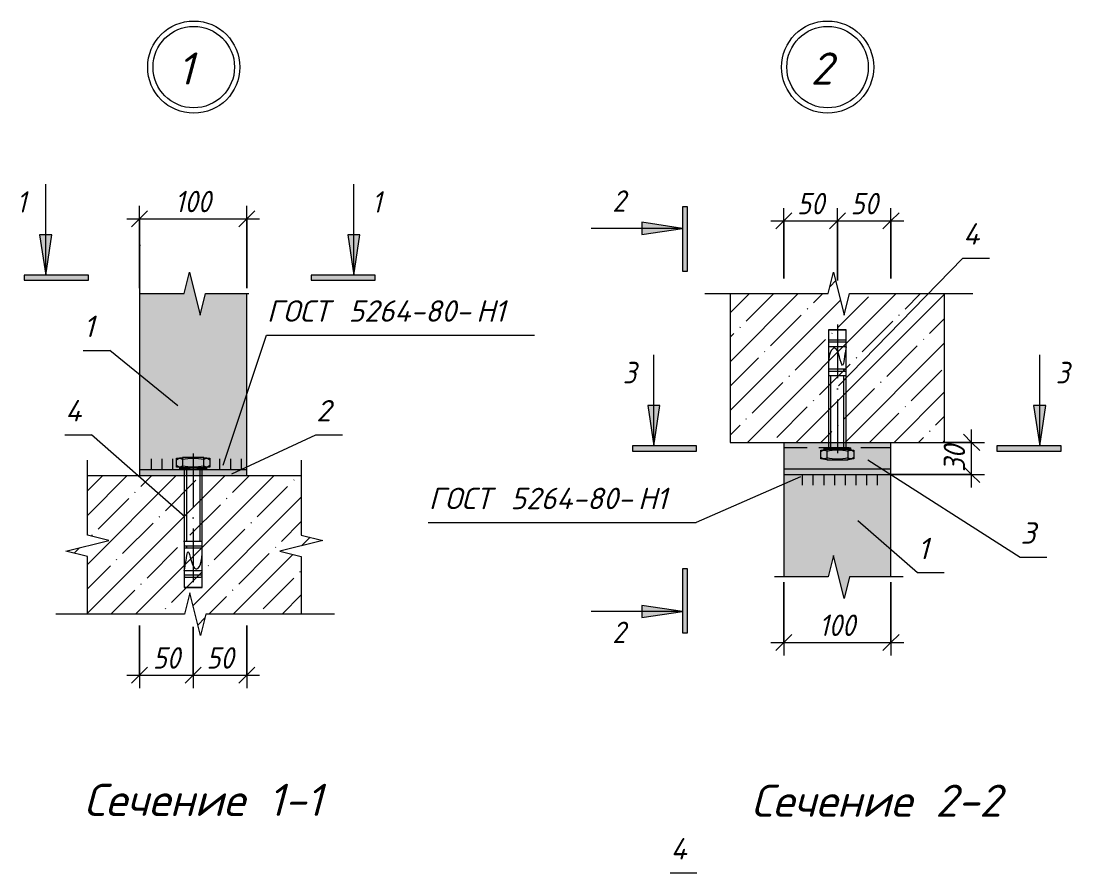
# Model space of a CAD drawing. Header units: millimetres. Extents: x 1214 to 43479, y -809 to 8550.
# Drawn here: x 35373 to 36353, y 2434 to 3228 of the extents above; entities that cross this region are included whole.
import ezdxf

# ---------------------------------------------------------------- set-up
doc = ezdxf.new("R2010")
doc.units = ezdxf.units.MM
for name, pattern in [('200_ШТРИХ_ш1п0_6_', [16, 10, -6]), ('50_200_ШТРИХ_1Т_ш5_п1_п1_', [70, 50, -10, 0, -10]), ('IMPORT-Невидимая', [39.122222, 28.222222, -10.9])]:
    doc.linetypes.add(name, pattern=pattern)
for name, color, linetype, lineweight in [('A-ANNO-DIMS', 7, 'Continuous', 9), ('A-ANNO-DIMS-10', 7, 'Continuous', 9), ('A-ANNO-NOTE', 7, 'Continuous', 9), ('A-DETL', 7, 'Continuous', 9), ('A-DETL-1', 7, '200_ШТРИХ_ш1п0_6_', 5), ('A-DETL-2', 7, 'Continuous', 5), ('A-DETL-3', 7, 'Continuous', 20), ('A-DETL-4', 7, 'IMPORT-Невидимая', 5), ('A-DETL-5', 7, '50_200_ШТРИХ_1Т_ш5_п1_п1_', 5), ('A-DETL-GENF', 7, 'Continuous', 9), ('A-DETL-GENF-2', 7, 'Continuous', 5), ('G-ANNO-TEXT', 7, 'Continuous', 9)]:
    doc.layers.add(name, color=color, linetype=linetype, lineweight=lineweight)
doc.layers.add('A-DETL-GENF-1', color=7, linetype='Continuous', lineweight=9, true_color=0xffffff)
doc.styles.add('ISOCPEUR_B_I', font='', dxfattribs={"height": 30})
doc.styles.add('ISOCPEUR_I_2', font='isocpeui.ttf', dxfattribs={"width": 0.9, "height": 20})
doc.styles.add('ISOCPEUR_I_6', font='isocpeui.ttf', dxfattribs={"height": 20})
doc.styles.get('ISOCPEUR_B_I').set_extended_font_data('ISOCPEUR', italic=True, bold=True)
doc.dimstyles.new('ISO-2_0_0_9К_СРЕДНИЙ_1', dxfattribs={"dimscale": 304.8, "dimtxt": 19.919624, "dimasz": 0.049213, "dimexe": 0.03937, "dimexo": 0, "dimgap": 0, "dimtad": 1, "dimdec": 0, "dimzin": 0, "dimdsep": 46, "dimtxsty": 'ISOCPEUR_I_2', "dimblk1": 'OBLIQUE', "dimblk2": 'OBLIQUE', "dimsah": 1, "dimcen": 0.09, "dimdle": 0.03937, "dimazin": 0, "dimtfac": 1, "dimtdec": 4, "dimtix": 1, "dimtmove": 0, "dimatfit": 3, "dimfxl": 1, "dimtvp": 1, "dimtolj": 1, "dimtzin": 0, "dimarcsym": 2})
pattern_1 = [(45, (34264.58, 0), (-22.80985, 22.80985), []), (45, (34287.39, 0), (-22.80985, 22.80985), [40.322, -8.064, 0.671, -7.394])]

# ---------------------------------------------------------------- blocks, each defined once
blk = doc.blocks.new('DET_Линия разрыва - Линия разрыва-17294159-АР1_Фахверк_Швеллер 100_Узлы')
at = {"layer": 'A-DETL-GENF-2'}
for p, q in [((-5, 20), (-10, 0)), ((5, -20), (-5, 20)), ((-10, 0), (-50.54, 0)), ((10, 0), (5, -20)), ((50.54, 0), (10, 0))]:
    blk.add_line(p, q, dxfattribs=at)
blk = doc.blocks.new('DET_Линия разрыва - Линия разрыва-17294160-АР1_Фахверк_Швеллер 100_Узлы')
at = {"layer": 'A-DETL-GENF-2'}
for p, q in [((-5, 20), (-10, 0)), ((5, -20), (-5, 20)), ((-10, 0), (-63.74, 0)), ((10, 0), (5, -20)), ((80, 0), (10, 0))]:
    blk.add_line(p, q, dxfattribs=at)
blk = doc.blocks.new('DET_Линия разрыва - Линия разрыва-V40-АР1_Фахверк_Швеллер 100_Узлы')
at = {"layer": 'A-DETL-GENF-2'}
for p, q in [((-5, 20), (-10, 0)), ((5, -20), (-5, 20)), ((-10, 0), (-80, 0)), ((10, 0), (5, -20)), ((63.74, 0), (10, 0))]:
    blk.add_line(p, q, dxfattribs=at)
blk = doc.blocks.new('DET_Линия разрыва - Линия разрыва-17294161-АР1_Фахверк_Швеллер 100_Узлы')
at = {"layer": 'A-DETL-GENF-2'}
for p, q in [((-5, 20), (-10, 0)), ((5, -20), (-5, 20)), ((-10, 0), (-130, 0)), ((10, 0), (5, -20)), ((130, 0), (10, 0))]:
    blk.add_line(p, q, dxfattribs=at)
blk = doc.blocks.new('DET_Линия разрыва - Линия разрыва-17294162-АР1_Фахверк_Швеллер 100_Узлы')
at = {"layer": 'A-DETL-GENF-2'}
for p, q in [((-5, 20), (-10, 0)), ((5, -20), (-5, 20)), ((-10, 0), (-60, 0)), ((10, 0), (5, -20)), ((60, 0), (10, 0))]:
    blk.add_line(p, q, dxfattribs=at)
blk = doc.blocks.new('DET_Линия разрыва - Линия разрыва-17294163-АР1_Фахверк_Швеллер 100_Узлы')
at = {"layer": 'A-DETL-GENF-2'}
for p, q in [((-5, 20), (-10, 0)), ((5, -20), (-5, 20)), ((-10, 0), (-125, 0)), ((10, 0), (5, -20)), ((125, 0), (10, 0))]:
    blk.add_line(p, q, dxfattribs=at)
blk = doc.blocks.new('DIMBLOCK160-АР1_Фахверк_Швеллер 100_Узлы')
at = {"layer": 'A-ANNO-DIMS-10'}
for p, q in [((35483.64, 2664.55), (35483.64, 2606.09)), ((35483.64, 2618.09), (35483.64, 2664.55)), ((35533.64, 2663.16), (35533.64, 2606.09)), ((35533.64, 2618.09), (35533.64, 2663.16)), ((35471.64, 2618.09), (35533.64, 2618.09))]:
    blk.add_line(p, q, dxfattribs=at)
at = {"layer": 'A-ANNO-DIMS-10', "lineweight": 20}
for p, q in [((35483.64, 2618.09), (35476.14, 2610.59)), ((35483.64, 2618.09), (35491.14, 2625.59)), ((35533.64, 2618.09), (35526.14, 2610.59)), ((35533.64, 2618.09), (35541.14, 2625.59))]:
    blk.add_line(p, q, dxfattribs=at)
at = {"layer": 'A-ANNO-DIMS-10', "color": 0, "insert": (35496, 2644.22), "char_height": 20, "width": 30.3391, "attachment_point": 1, "line_spacing_factor": 1.149209, "style": 'ISOCPEUR_I_2'}
blk.add_mtext('50', dxfattribs=at)
blk = doc.blocks.new('_Oblique')
at = {"color": 0, "linetype": 'ByBlock', "lineweight": -2}
blk.add_line((-0.5, -0.5), (0.5, 0.5), dxfattribs=at)
blk = doc.blocks.new('DIMBLOCK161-АР1_Фахверк_Швеллер 100_Узлы')
at = {"layer": 'A-ANNO-DIMS-10'}
for p, q in [((35533.64, 2663.16), (35533.64, 2606.09)), ((35533.64, 2618.09), (35533.64, 2663.16)), ((35583.64, 2664.55), (35583.64, 2606.09)), ((35583.64, 2618.09), (35583.64, 2664.55)), ((35533.64, 2618.09), (35595.64, 2618.09))]:
    blk.add_line(p, q, dxfattribs=at)
at = {"layer": 'A-ANNO-DIMS-10', "lineweight": 20}
for p, q in [((35533.64, 2618.09), (35526.14, 2610.59)), ((35533.64, 2618.09), (35541.14, 2625.59)), ((35583.64, 2618.09), (35576.14, 2610.59)), ((35583.64, 2618.09), (35591.14, 2625.59))]:
    blk.add_line(p, q, dxfattribs=at)
at = {"layer": 'A-ANNO-DIMS-10', "color": 0, "insert": (35546, 2644.22), "char_height": 20, "width": 30.3391, "attachment_point": 1, "line_spacing_factor": 1.149209, "style": 'ISOCPEUR_I_2'}
blk.add_mtext('50', dxfattribs=at)
blk = doc.blocks.new('DIMBLOCK162-АР1_Фахверк_Швеллер 100_Узлы')
at = {"layer": 'A-ANNO-DIMS-10'}
for p, q in [((36084.57, 2705.01), (36084.57, 2636.58)), ((36084.57, 2648.58), (36084.57, 2705.01)), ((36184.57, 2705.01), (36184.57, 2636.58)), ((36184.57, 2648.58), (36184.57, 2705.01)), ((36072.57, 2648.58), (36196.57, 2648.58))]:
    blk.add_line(p, q, dxfattribs=at)
at = {"layer": 'A-ANNO-DIMS-10', "lineweight": 20}
for p, q in [((36084.57, 2648.58), (36077.07, 2641.08)), ((36084.57, 2648.58), (36092.07, 2656.08)), ((36184.57, 2648.58), (36177.07, 2641.08)), ((36184.57, 2648.58), (36192.07, 2656.08))]:
    blk.add_line(p, q, dxfattribs=at)
at = {"layer": 'A-ANNO-DIMS-10', "color": 0, "insert": (36117.53, 2674.71), "char_height": 20, "width": 40.9118, "attachment_point": 1, "line_spacing_factor": 1.149209, "style": 'ISOCPEUR_I_2'}
blk.add_mtext('100', dxfattribs=at)
blk = doc.blocks.new('DIMBLOCK163-АР1_Фахверк_Швеллер 100_Узлы')
at = {"layer": 'A-ANNO-DIMS-10'}
for p, q in [((36259.8, 2793.3), (36259.8, 2847.3)), ((36234.57, 2835.3), (36271.8, 2835.3)), ((36259.8, 2835.3), (36234.57, 2835.3)), ((36184.57, 2805.3), (36271.8, 2805.3)), ((36259.8, 2805.3), (36184.57, 2805.3))]:
    blk.add_line(p, q, dxfattribs=at)
at = {"layer": 'A-ANNO-DIMS-10', "lineweight": 20}
for p, q in [((36259.8, 2835.3), (36252.3, 2842.8)), ((36259.8, 2835.3), (36267.3, 2827.8)), ((36259.8, 2805.3), (36252.3, 2812.8)), ((36259.8, 2805.3), (36267.3, 2797.8))]:
    blk.add_line(p, q, dxfattribs=at)
at = {"layer": 'A-ANNO-DIMS-10', "color": 0, "insert": (36233.67, 2807.65), "char_height": 20, "width": 30.3391, "attachment_point": 1, "rotation": 90, "line_spacing_factor": 1.149209, "style": 'ISOCPEUR_I_2'}
blk.add_mtext('30', dxfattribs=at)
blk = doc.blocks.new('DIMBLOCK177-АР1_Фахверк_Швеллер 100_Узлы')
at = {"layer": 'A-ANNO-DIMS-10'}
for p, q in [((35483.64, 2979.22), (35483.64, 3055.78)), ((35583.64, 2979.22), (35583.64, 3055.78)), ((35471.64, 3043.78), (35595.64, 3043.78)), ((35483.64, 3043.78), (35483.64, 2979.22)), ((35583.64, 3043.78), (35583.64, 2979.22))]:
    blk.add_line(p, q, dxfattribs=at)
at = {"layer": 'A-ANNO-DIMS-10', "lineweight": 20}
for p, q in [((35483.64, 3043.78), (35491.14, 3051.28)), ((35583.64, 3043.78), (35591.14, 3051.28)), ((35483.64, 3043.78), (35476.14, 3036.28)), ((35583.64, 3043.78), (35576.14, 3036.28))]:
    blk.add_line(p, q, dxfattribs=at)
at = {"layer": 'A-ANNO-DIMS-10', "color": 0, "insert": (35516.6, 3069.91), "char_height": 20, "width": 40.9118, "attachment_point": 1, "line_spacing_factor": 1.149209, "style": 'ISOCPEUR_I_2'}
blk.add_mtext('100', dxfattribs=at)
blk = doc.blocks.new('DIMBLOCK178-АР1_Фахверк_Швеллер 100_Узлы')
at = {"layer": 'A-ANNO-DIMS-10'}
for p, q in [((36084.57, 2987.96), (36084.57, 3053.85)), ((36134.57, 2986.3), (36134.57, 3053.85)), ((36072.57, 3041.85), (36134.57, 3041.85)), ((36084.57, 3041.85), (36084.57, 2987.96)), ((36134.57, 3041.85), (36134.57, 2986.3))]:
    blk.add_line(p, q, dxfattribs=at)
at = {"layer": 'A-ANNO-DIMS-10', "lineweight": 20}
for p, q in [((36084.57, 3041.85), (36092.07, 3049.35)), ((36134.57, 3041.85), (36142.07, 3049.35)), ((36084.57, 3041.85), (36077.07, 3034.35)), ((36134.57, 3041.85), (36127.07, 3034.35))]:
    blk.add_line(p, q, dxfattribs=at)
at = {"layer": 'A-ANNO-DIMS-10', "color": 0, "insert": (36096.93, 3067.98), "char_height": 20, "width": 30.3391, "attachment_point": 1, "line_spacing_factor": 1.149209, "style": 'ISOCPEUR_I_2'}
blk.add_mtext('50', dxfattribs=at)
blk = doc.blocks.new('DIMBLOCK179-АР1_Фахверк_Швеллер 100_Узлы')
at = {"layer": 'A-ANNO-DIMS-10'}
for p, q in [((36134.57, 2986.3), (36134.57, 3053.85)), ((36184.57, 2987.96), (36184.57, 3053.85)), ((36134.57, 3041.85), (36196.57, 3041.85)), ((36134.57, 3041.85), (36134.57, 2986.3)), ((36184.57, 3041.85), (36184.57, 2987.96))]:
    blk.add_line(p, q, dxfattribs=at)
at = {"layer": 'A-ANNO-DIMS-10', "lineweight": 20}
for p, q in [((36134.57, 3041.85), (36142.07, 3049.35)), ((36184.57, 3041.85), (36192.07, 3049.35)), ((36134.57, 3041.85), (36127.07, 3034.35)), ((36184.57, 3041.85), (36177.07, 3034.35))]:
    blk.add_line(p, q, dxfattribs=at)
at = {"layer": 'A-ANNO-DIMS-10', "color": 0, "insert": (36146.93, 3067.98), "char_height": 20, "width": 30.3391, "attachment_point": 1, "line_spacing_factor": 1.149209, "style": 'ISOCPEUR_I_2'}
blk.add_mtext('50', dxfattribs=at)
blk = doc.blocks.new('_AT__Текстовая выноска 2_0 - _AT__Текстовая выноска 2_0 без точки-25057225-АР1_Фахверк_Швеллер 100_Узлы')
at = {"layer": 'A-ANNO-NOTE'}
blk.add_line((0, 0), (25, 0), dxfattribs=at)
blk = doc.blocks.new('_AT__Текстовая выноска 2_0 - _AT__Текстовая выноска 2_0 без точки-25057227-АР1_Фахверк_Швеллер 100_Узлы')
at = {"layer": 'A-ANNO-NOTE'}
blk.add_line((0, 0), (2.5, 0), dxfattribs=at)

msp = doc.modelspace()

# ---------------------------------------------------------------- hatches: boundary and pattern name
at = {"layer": 'A-DETL-GENF'}
for points in [[(35994.65005, 2994.97063), (35994.65005, 3054.8474), (35989.96235, 3054.8474), (35989.96235, 2994.97063)], [(35952.24364, 3029.18959), (35989.96235, 3034.8474), (35952.24364, 3040.50521)], [(35396.10583, 2991.11319), (35401.76364, 3028.8319), (35390.44803, 3028.8319)], [(35683.49445, 2991.11319), (35689.15226, 3028.8319), (35677.83665, 3028.8319)], [(35401.76364, 2986.42549), (35435.9826, 2986.42549), (35435.9826, 2991.11319), (35376.10583, 2991.11319), (35376.10583, 2986.42549), (35396.80899, 2986.42549)], [(35660.95847, 2986.42549), (35703.49445, 2986.42549), (35703.49445, 2991.11319), (35643.61769, 2991.11319), (35643.61769, 2986.42549)], [(35963.39071, 2831.89851), (35969.04851, 2869.61722), (35957.7329, 2869.61722), (35962.88118, 2835.29538)], [(36323.25482, 2831.89851), (36328.91263, 2869.61722), (36317.59702, 2869.61722), (36322.74529, 2835.29538)], [(35949.11144, 2827.21081), (36003.26747, 2827.21081), (36003.26747, 2831.89851), (35943.39071, 2831.89851), (35943.39071, 2827.21081)], [(36323.25482, 2827.21081), (36343.25482, 2827.21081), (36343.25482, 2831.89851), (36283.37806, 2831.89851), (36283.37806, 2827.21081), (36317.59702, 2827.21081)], [(35994.65005, 2657.57629), (35994.65005, 2717.45305), (35989.96235, 2717.45305), (35989.96235, 2657.57629)], [(35952.24364, 2671.91848), (35989.96235, 2677.57629), (35952.24364, 2683.23409), (35952.24364, 2677.57629)]]:
    msp.add_hatch(color=256, dxfattribs=at).paths.add_polyline_path(points, flags=0)
at = {"layer": 'A-DETL-GENF-1'}
for points in [[(35483.64249, 2810.02715), (35583.64249, 2810.02715), (35583.64249, 2974.0461), (35545.18739, 2974.0461), (35540.18739, 2954.0461), (35530.18739, 2994.0461), (35525.18739, 2974.0461), (35484.64249, 2974.0461), (35484.64249, 3018.96357), (35483.64249, 3018.96357), (35483.64249, 2954.0461)], [(36184.57277, 2805.29538), (36184.57277, 2835.29538), (36084.57277, 2835.29538), (36084.57277, 2805.29538)], [(35583.64249, 2804.02715), (35583.64249, 2810.02715), (35483.64249, 2810.02715), (35483.64249, 2804.02715)], [(36141.0045, 2689.79467), (36146.0045, 2709.79467), (36184.57277, 2709.79467), (36184.57277, 2805.29538), (36084.57277, 2805.29538), (36084.57277, 2709.79467), (36126.0045, 2709.79467), (36131.0045, 2729.79467), (36136.0045, 2709.79467)]]:
    msp.add_hatch(color=256, dxfattribs=at).paths.add_polyline_path(points, flags=0)
at = {"layer": 'A-DETL-GENF-2'}
h = msp.add_hatch(dxfattribs=at)
h.set_pattern_fill('FP_1', color=256, style=0, pattern_type=2)
h.set_pattern_definition(pattern_1)
h.paths.add_polyline_path([(36146.0045, 2835.29538), (36234.57277, 2835.29538), (36234.57277, 2974.0461), (36146.0045, 2974.0461), (36141.0045, 2954.0461), (36131.0045, 2994.0461), (36126.0045, 2974.0461), (36034.57277, 2974.0461), (36034.57277, 2835.29538), (36131.0045, 2835.29538)], flags=0)
h = msp.add_hatch(dxfattribs=at)
h.set_pattern_fill('FP_1', color=256, style=0, pattern_type=2)
h.set_pattern_definition(pattern_1)
h.paths.add_polyline_path([(35540.5301, 2655.02715), (35545.5301, 2675.02715), (35634.52964, 2675.02715), (35634.52964, 2728.76654), (35614.52964, 2733.76654), (35654.52964, 2743.76654), (35634.52964, 2748.76654), (35634.52964, 2804.02715), (35435.01956, 2804.02715), (35435.01956, 2748.76654), (35455.01956, 2743.76654), (35415.01956, 2733.76654), (35435.01956, 2728.76654), (35435.01956, 2675.02715), (35525.5301, 2675.02715), (35530.5301, 2695.02715), (35535.5301, 2675.02715)], flags=0)

# ---------------------------------------------------------------- linework, layer by layer
at = {"layer": 'A-ANNO-NOTE'}
for p, q in [((36135.4744, 2888.14087), (36251.46352, 3007.17544)), ((35561.63407, 2813.86183), (35601.99906, 2935.25966)), ((35519.4153, 2869.25762), (35455.98295, 2920.93946)), ((35525.93233, 2765.73398), (35438.86744, 2842.22998)), ((35569.86859, 2805.90929), (35648.04565, 2842.22998)), ((36162.99643, 2818.89556), (36304.98133, 2728.19136)), ((36100.19524, 2803.2723), (36002.9866, 2760.42399)), ((36153.49312, 2762.49973), (36209.21926, 2713.74329))]:
    msp.add_line(p, q, dxfattribs=at)
at = {"layer": 'A-DETL'}
for p, q in [((35989.96235, 3054.8474), (35989.96235, 3034.8474)), ((35994.65005, 3054.8474), (35989.96235, 3054.8474)), ((35994.65005, 2994.97063), (35994.65005, 3054.8474)), ((35952.24364, 3040.50521), (35952.24364, 3029.18959)), ((35989.96235, 3034.8474), (35952.24364, 3040.50521)), ((35952.24364, 3029.18959), (35989.96235, 3034.8474)), ((35989.96235, 3034.8474), (35989.96235, 2994.97063)), ((35390.44803, 3028.8319), (35396.10583, 2991.11319)), ((35401.76364, 3028.8319), (35390.44803, 3028.8319)), ((35396.10583, 2991.11319), (35401.76364, 3028.8319)), ((35689.15226, 3028.8319), (35677.83665, 3028.8319)), ((35677.83665, 3028.8319), (35683.49445, 2991.11319)), ((35683.49445, 2991.11319), (35689.15226, 3028.8319)), ((35484.64249, 3018.96357), (35483.64249, 3018.96357)), ((35483.64249, 3018.96357), (35483.64249, 2810.02715)), ((35376.10583, 2991.11319), (35376.10583, 2986.42549)), ((35396.10583, 2991.11319), (35376.10583, 2991.11319)), ((35435.9826, 2991.11319), (35396.10583, 2991.11319)), ((35435.9826, 2986.42549), (35435.9826, 2991.11319)), ((35683.49445, 2991.11319), (35643.61769, 2991.11319)), ((35643.61769, 2991.11319), (35643.61769, 2986.42549)), ((35703.49445, 2991.11319), (35683.49445, 2991.11319)), ((35703.49445, 2986.42549), (35703.49445, 2991.11319)), ((35989.96235, 2994.97063), (35994.65005, 2994.97063)), ((35376.10583, 2986.42549), (35435.9826, 2986.42549)), ((35643.61769, 2986.42549), (35703.49445, 2986.42549)), ((35583.64249, 2810.02715), (35583.64249, 2974.0461)), ((36134.57277, 2940.29538), (36134.57277, 2930.71515)), ((35957.7329, 2869.61722), (35963.39071, 2831.89851)), ((35969.04851, 2869.61722), (35957.7329, 2869.61722)), ((35963.39071, 2831.89851), (35969.04851, 2869.61722)), ((36328.91263, 2869.61722), (36317.59702, 2869.61722)), ((36317.59702, 2869.61722), (36323.25482, 2831.89851)), ((36323.25482, 2831.89851), (36328.91263, 2869.61722)), ((36084.57277, 2835.29538), (36084.57277, 2805.29538)), ((36184.57277, 2805.29538), (36184.57277, 2835.29538)), ((35943.39071, 2831.89851), (35943.39071, 2827.21081)), ((35963.39071, 2831.89851), (35943.39071, 2831.89851)), ((35943.39071, 2827.21081), (36003.26747, 2827.21081)), ((36003.26747, 2831.89851), (35963.39071, 2831.89851)), ((36003.26747, 2827.21081), (36003.26747, 2831.89851)), ((36323.25482, 2831.89851), (36283.37806, 2831.89851)), ((36283.37806, 2831.89851), (36283.37806, 2827.21081)), ((36283.37806, 2827.21081), (36343.25482, 2827.21081)), ((36343.25482, 2831.89851), (36323.25482, 2831.89851)), ((36343.25482, 2827.21081), (36343.25482, 2831.89851)), ((35483.64249, 2810.02715), (35483.64249, 2804.02715)), ((35483.64249, 2810.02715), (35583.64249, 2810.02715)), ((35583.64249, 2804.02715), (35583.64249, 2810.02715)), ((36184.57277, 2810.29538), (36084.57277, 2810.29538)), ((36084.57277, 2805.29538), (36084.57277, 2709.79467)), ((36084.57277, 2805.29538), (36184.57277, 2805.29538)), ((36184.57277, 2709.79467), (36184.57277, 2805.29538)), ((35994.65005, 2717.45305), (35989.96235, 2717.45305)), ((35989.96235, 2717.45305), (35989.96235, 2677.57629)), ((35994.65005, 2657.57629), (35994.65005, 2717.45305)), ((35989.96235, 2677.57629), (35952.24364, 2683.23409)), ((35952.24364, 2683.23409), (35952.24364, 2671.91848)), ((35952.24364, 2671.91848), (35989.96235, 2677.57629)), ((35989.96235, 2677.57629), (35989.96235, 2657.57629)), ((35989.96235, 2657.57629), (35994.65005, 2657.57629))]:
    msp.add_line(p, q, dxfattribs=at)
for centre, radius in [((35534.22107, 3185.25636), 43), ((36125.40623, 3185.25636), 43), ((35534.22107, 3185.25636), 38), ((36125.40623, 3185.25636), 38)]:
    msp.add_circle(centre, radius, dxfattribs=at)
at = {"layer": 'A-DETL-1'}
for p, q in [((35494.64249, 2810.02715), (35494.64249, 2820.02715)), ((35504.64249, 2810.02715), (35504.64249, 2820.02715)), ((35514.64249, 2810.02715), (35514.64249, 2820.02715)), ((35558.64249, 2810.02715), (35558.64249, 2820.02715)), ((35568.64249, 2810.02715), (35568.64249, 2820.02715)), ((35578.64249, 2810.02715), (35578.64249, 2820.02715)), ((35520.9678, 2811.46296), (35546.31717, 2811.46296)), ((36102.123, 2795.29538), (36102.123, 2805.29538)), ((36112.123, 2795.29538), (36112.123, 2805.29538)), ((36122.123, 2795.29538), (36122.123, 2805.29538)), ((36132.123, 2795.29538), (36132.123, 2805.29538)), ((36142.123, 2795.29538), (36142.123, 2805.29538)), ((36152.123, 2795.29538), (36152.123, 2805.29538)), ((36162.123, 2795.29538), (36162.123, 2805.29538)), ((36172.123, 2795.29538), (36172.123, 2805.29538))]:
    msp.add_line(p, q, dxfattribs=at)
at = {"layer": 'A-DETL-2'}
for p, q in [((35396.10583, 2991.11319), (35396.10583, 3076.11319)), ((35683.49445, 2991.11319), (35683.49445, 3076.11319)), ((35989.96235, 3034.8474), (35904.96235, 3034.8474)), ((36126.30667, 2940.29538), (36142.83886, 2940.29538)), ((36142.83886, 2940.29538), (36126.30667, 2940.29538)), ((36126.30667, 2940.29538), (36126.30667, 2830.29538)), ((36142.83886, 2830.29538), (36142.83886, 2940.29538)), ((36142.83886, 2928.64862), (36126.30667, 2928.64862)), ((36142.83886, 2924.51557), (36126.30667, 2924.51557)), ((36141.86694, 2930.71515), (36127.27859, 2930.71515)), ((35963.39071, 2831.89851), (35963.39071, 2916.89851)), ((36323.25482, 2831.89851), (36323.25482, 2916.89851)), ((36142.83886, 2903.55264), (36126.30667, 2903.55264)), ((36140.68361, 2901.48612), (36140.68361, 2903.55264)), ((36140.77234, 2901.48612), (36140.77234, 2903.55264)), ((36142.83886, 2901.48612), (36126.30667, 2901.48612)), ((36142.83886, 2897.35307), (36126.30667, 2897.35307)), ((36128.41511, 2830.29538), (36128.41511, 2897.35307)), ((36140.73042, 2830.29538), (36140.73042, 2897.35307)), ((36119.16484, 2828.09072), (36124.65345, 2828.85957)), ((36119.16484, 2819.89743), (36119.16484, 2828.09072)), ((36121.89808, 2830.29538), (36121.89808, 2828.85957)), ((36121.89808, 2830.29538), (36147.24745, 2830.29538)), ((36121.89808, 2828.85957), (36147.24745, 2828.85957)), ((36124.65345, 2828.85957), (36124.65345, 2819.11111)), ((36124.65345, 2828.85957), (36144.49208, 2828.85957)), ((36140.11635, 2830.29538), (36138.07362, 2830.29538)), ((36144.49208, 2819.11111), (36144.49208, 2828.85957)), ((36144.49208, 2828.85957), (36149.98069, 2828.09072)), ((36147.24745, 2828.85957), (36147.24745, 2830.29538)), ((36149.98069, 2828.09072), (36149.98069, 2819.89743)), ((35518.23456, 2820.4251), (35523.72317, 2821.19396)), ((35518.23456, 2812.23182), (35518.23456, 2820.4251)), ((35543.56181, 2821.21143), (35523.72317, 2821.21143)), ((35523.72317, 2821.21143), (35523.72317, 2811.46296)), ((35543.56181, 2811.46296), (35543.56181, 2821.21143)), ((35543.56181, 2821.19396), (35549.05041, 2820.4251)), ((35549.05041, 2820.4251), (35549.05041, 2812.23182)), ((36124.65345, 2819.12858), (36119.16484, 2819.89743)), ((36124.65345, 2819.11111), (36144.49208, 2819.11111)), ((36149.98069, 2819.89743), (36144.49208, 2819.12858)), ((35523.72317, 2811.46296), (35518.23456, 2812.23182)), ((35546.31717, 2811.46296), (35520.9678, 2811.46296)), ((35520.9678, 2811.46296), (35520.9678, 2810.02715)), ((35546.31717, 2810.02715), (35520.9678, 2810.02715)), ((35543.56181, 2811.46296), (35523.72317, 2811.46296)), ((35525.37639, 2810.02715), (35525.37639, 2700.02715)), ((35527.48483, 2810.02715), (35527.48483, 2742.96947)), ((35528.0989, 2810.02715), (35530.14163, 2810.02715)), ((35536.3876, 2810.02715), (35543.3876, 2810.02715)), ((35539.80014, 2810.02715), (35539.80014, 2742.96947)), ((35541.90859, 2700.02715), (35541.90859, 2810.02715)), ((35549.05041, 2812.23182), (35543.56181, 2811.46296)), ((35546.31717, 2810.02715), (35546.31717, 2811.46296)), ((35525.37639, 2742.96947), (35541.90859, 2742.96947)), ((35525.37639, 2738.83642), (35541.90859, 2738.83642)), ((35525.37639, 2736.76989), (35541.90859, 2736.76989)), ((35527.44291, 2738.83642), (35527.44291, 2736.76989)), ((35527.53164, 2738.83642), (35527.53164, 2736.76989)), ((35525.37639, 2715.80696), (35541.90859, 2715.80696)), ((35525.37639, 2711.67391), (35541.90859, 2711.67391)), ((35526.34831, 2709.60739), (35540.93666, 2709.60739)), ((35541.90859, 2700.02715), (35525.37639, 2700.02715)), ((35525.37639, 2700.02715), (35541.90859, 2700.02715)), ((35989.96235, 2677.57629), (35904.96235, 2677.57629))]:
    msp.add_line(p, q, dxfattribs=at)
for centre, radius, start, end in [((36127.48727, 2929.35519), 1.37588, 98.72344894, 149.10051461), ((36141.65826, 2929.35519), 1.37588, 30.89948546, 81.27655106), ((36122.2937, 2823.55264), 4.22871, 56.08031184, 137.72360384), ((36134.57277, 2785.13655), 42.8477, 76.61449587, 103.38550413), ((36146.85183, 2823.55264), 4.22871, 42.27639615, 123.91968815), ((35521.36342, 2815.90449), 4.22871, 56.08031185, 137.72360385), ((35521.36342, 2816.7699), 4.22871, 222.27639616, 303.91968815), ((35533.64249, 2777.4884), 42.8477, 76.61449587, 103.38550413), ((35533.64249, 2855.18598), 42.8477, 256.61449587, 283.38550413), ((35545.92155, 2815.90449), 4.22871, 42.27639616, 123.91968816), ((35545.92155, 2816.7699), 4.22871, 236.08031184, 317.72360384), ((36122.2937, 2824.41805), 4.22871, 222.27639616, 303.91968816), ((36134.57277, 2862.83413), 42.8477, 256.61449587, 283.38550413), ((36146.85183, 2824.41805), 4.22871, 236.08031185, 317.72360385), ((35526.55699, 2710.96735), 1.37588, 210.89948546, 261.27655106), ((35540.72798, 2710.96735), 1.37588, 278.72344894, 329.10051461)]:
    msp.add_arc(centre, radius, start, end, dxfattribs=at)
for points in [[(36142.83886, 2924.51557), (36141.65903, 2919.79893), (36139.19708, 2894.34045), (36135.436, 2931.81257), (36126.30667, 2919.82479), (36126.30667, 2908.82679)], [(35525.37639, 2715.80696), (35526.55623, 2720.5236), (35529.01817, 2745.98209), (35532.77925, 2708.50997), (35541.90859, 2720.49775), (35541.90859, 2731.49575)]]:
    msp.add_open_spline(points, degree=3, knots=[3.947127755, 3.947127755, 3.947127755, 3.947127755, 10.095996178, 20.129436715, 28.583815858, 28.583815858, 28.583815858, 28.583815858], dxfattribs=at)
at = {"layer": 'A-DETL-3'}
for p, q in [((36034.57277, 2974.0461), (36034.57277, 2835.29538)), ((36234.57277, 2835.29538), (36234.57277, 2974.0461)), ((36034.57277, 2835.29538), (36234.57277, 2835.29538)), ((35634.52964, 2804.02715), (35435.01956, 2804.02715))]:
    msp.add_line(p, q, dxfattribs=at)
at = {"layer": 'A-DETL-4'}
msp.add_line((36184.57277, 2830.29538), (36084.57277, 2830.29538), dxfattribs=at)
at = {"layer": 'A-DETL-5'}
for p, q in [((36134.57277, 2945.29538), (36134.57277, 2815.29538)), ((35533.64249, 2825.02715), (35533.64249, 2695.02715))]:
    msp.add_line(p, q, dxfattribs=at)

# ---------------------------------------------------------------- block references
at = {"layer": 'A-ANNO-NOTE', "xscale": 10, "yscale": 10, "zscale": 10}
for name, p in [('_AT__Текстовая выноска 2_0 - _AT__Текстовая выноска 2_0 без точки-25057227-АР1_Фахверк_Швеллер 100_Узлы', (36251.46352, 3007.17544)), ('_AT__Текстовая выноска 2_0 - _AT__Текстовая выноска 2_0 без точки-25057225-АР1_Фахверк_Швеллер 100_Узлы', (35601.99906, 2935.25966)), ('_AT__Текстовая выноска 2_0 - _AT__Текстовая выноска 2_0 без точки-25057227-АР1_Фахверк_Швеллер 100_Узлы', (35430.98295, 2920.93946)), ('_AT__Текстовая выноска 2_0 - _AT__Текстовая выноска 2_0 без точки-25057227-АР1_Фахверк_Швеллер 100_Узлы', (35413.86744, 2842.22998)), ('_AT__Текстовая выноска 2_0 - _AT__Текстовая выноска 2_0 без точки-25057227-АР1_Фахверк_Швеллер 100_Узлы', (35648.04565, 2842.22998)), ('_AT__Текстовая выноска 2_0 - _AT__Текстовая выноска 2_0 без точки-25057225-АР1_Фахверк_Швеллер 100_Узлы', (35752.9866, 2760.42399)), ('_AT__Текстовая выноска 2_0 - _AT__Текстовая выноска 2_0 без точки-25057227-АР1_Фахверк_Швеллер 100_Узлы', (36304.98133, 2728.19136)), ('_AT__Текстовая выноска 2_0 - _AT__Текстовая выноска 2_0 без точки-25057227-АР1_Фахверк_Швеллер 100_Узлы', (36209.21926, 2713.74329)), ('_AT__Текстовая выноска 2_0 - _AT__Текстовая выноска 2_0 без точки-25057227-АР1_Фахверк_Швеллер 100_Узлы', (35978.51106, 2433.64043))]:
    msp.add_blockref(name, p, dxfattribs=at)
at = {"layer": 'A-DETL-GENF-2'}
for name, p, rotation in [('DET_Линия разрыва - Линия разрыва-17294159-АР1_Фахверк_Швеллер 100_Узлы', (35535.18739, 2974.0461), 180), ('DET_Линия разрыва - Линия разрыва-17294163-АР1_Фахверк_Швеллер 100_Узлы', (36136.0045, 2974.0461), 180), ('DET_Линия разрыва - Линия разрыва-V40-АР1_Фахверк_Швеллер 100_Узлы', (35435.01956, 2738.76654), 269.9999999999995), ('DET_Линия разрыва - Линия разрыва-17294160-АР1_Фахверк_Швеллер 100_Узлы', (35634.52964, 2738.76654), 89.99999999999991)]:
    msp.add_blockref(name, p, dxfattribs=dict(at, rotation=rotation))
for name, p in [('DET_Линия разрыва - Линия разрыва-17294162-АР1_Фахверк_Швеллер 100_Узлы', (36136.0045, 2709.79467)), ('DET_Линия разрыва - Линия разрыва-17294161-АР1_Фахверк_Швеллер 100_Узлы', (35535.5301, 2675.02715))]:
    msp.add_blockref(name, p, dxfattribs=at)

# ---------------------------------------------------------------- texts
at = {"layer": 'A-ANNO-NOTE', "char_height": 20, "attachment_point": 1, "style": 'ISOCPEUR_I_6'}
for s, insert, width in [('\\fISOCPEUR|b0|i1|c204|p34|;4', (36251.8737, 3039.70225), 20.843875), ('ГОСТ', (35602.40924, 2967.78647), 76.962), (' 5264-80-', (35665.90924, 2967.78647), 159.5358125), ('\\fISOCPEUR|b0|i1|c204|p34|;Н', (35797.53945, 2967.78647), 20.843875), ('\\fISOCPEUR|b0|i1|c204|p34|;1', (35814.73737, 2967.78647), 12.827), ('\\fISOCPEUR|b0|i1|c204|p34|;1', (35431.39313, 2953.46627), 12.827), ('\\fISOCPEUR|b0|i1|c204|p34|;4', (35414.27762, 2874.75679), 20.843875), ('\\fISOCPEUR|b0|i1|c204|p34|;2', (35648.45583, 2874.75679), 17.637125), ('ГОСТ', (35753.39678, 2792.95079), 76.962), (' 5264-80-', (35816.89678, 2792.95079), 159.5358125), ('\\fISOCPEUR|b0|i1|c204|p34|;Н', (35948.52699, 2792.95079), 20.843875), ('\\fISOCPEUR|b0|i1|c204|p34|;1', (35965.7249, 2792.95079), 12.827), ('\\fISOCPEUR|b0|i1|c204|p34|;3', (36305.39151, 2760.71817), 17.637125), ('\\fISOCPEUR|b0|i1|c204|p34|;1', (36209.62944, 2746.27009), 12.827), ('\\fISOCPEUR|b0|i1|c204|p34|;4', (35978.92124, 2466.16724), 20.843875)]:
    msp.add_mtext(s, dxfattribs=dict(at, insert=insert, width=width))
at = {"layer": 'G-ANNO-TEXT', "attachment_point": 1}
for s, insert, char_height, width, style in [('\\fISOCPEUR|b1|i1|c204|p34|;1', (35519.05884, 3198.96493), 30, 19.2405, 'ISOCPEUR_B_I'), ('\\fISOCPEUR|b1|i1|c204|p34|;2', (36109.55823, 3198.96493), 30, 26.4556875, 'ISOCPEUR_B_I'), ('\\fISOCPEUR|b0|i1|c204|p34|;\\W.9;1', (35369.02427, 3069.54846), 20, 11.5443, 'ISOCPEUR_I_2'), ('\\fISOCPEUR|b0|i1|c204|p34|;\\W.9;1', (35700.39507, 3069.54846), 20, 11.5443, 'ISOCPEUR_I_2'), ('\\fISOCPEUR|b0|i1|c204|p34|;\\W.9;2', (35924.67941, 3070.33378), 20, 15.8734125, 'ISOCPEUR_I_2'), ('\\fISOCPEUR|b0|i1|c204|p34|;\\W.9;3', (35934.41238, 2910.33378), 20, 15.8734125, 'ISOCPEUR_I_2'), ('\\fISOCPEUR|b0|i1|c204|p34|;\\W.9;3', (36338.27146, 2910.33378), 20, 15.8734125, 'ISOCPEUR_I_2'), ('\\fISOCPEUR|b0|i1|c204|p34|;\\W.9;2', (35924.64298, 2668.06267), 20, 15.8734125, 'ISOCPEUR_I_2'), ('Сечение', (35431.73093, 2516.83043), 30, 185.1898125, 'ISOCPEUR_B_I'), (' 1-1', (35584.52781, 2516.83043), 30, 88.185625, 'ISOCPEUR_B_I'), ('Сечение', (36054.08466, 2516.05419), 30, 185.1898125, 'ISOCPEUR_B_I'), (' 2-2', (36206.88154, 2516.05419), 30, 102.616, 'ISOCPEUR_B_I')]:
    msp.add_mtext(s, dxfattribs=dict(at, insert=insert, char_height=char_height, width=width, style=style))

# ---------------------------------------------------------------- dimensions: what is measured, and where the dimension line sits
at = {"layer": 'A-ANNO-DIMS'}
for base, p1, p2, override, picture, middle in [((35583.64249, 3043.77662), (35483.64249, 2979.2163), (35583.64249, 2979.2163), {"dimpost": '<>', "dimfxl": 100}, 'DIMBLOCK177-АР1_Фахверк_Швеллер 100_Узлы', (35533.64249, 3053.77662)), ((36134.57277, 3041.84789), (36084.57277, 2987.96173), (36134.57277, 2986.29637), {"dimpost": '<>', "dimfxl": 50.027727}, 'DIMBLOCK178-АР1_Фахверк_Швеллер 100_Узлы', (36109.57277, 3051.84789)), ((36184.57277, 3041.84789), (36134.57277, 2986.29637), (36184.57277, 2987.96173), {"dimpost": '<>', "dimfxl": 50.027727}, 'DIMBLOCK179-АР1_Фахверк_Швеллер 100_Узлы', (36159.57277, 3051.84789)), ((36184.57277, 2648.57892), (36084.57277, 2705.00924), (36184.57277, 2705.00924), {"dimpost": '<>', "dimfxl": 100}, 'DIMBLOCK162-АР1_Фахверк_Швеллер 100_Узлы', (36134.57277, 2658.57892)), ((35533.64249, 2618.09068), (35483.64249, 2664.54715), (35533.64249, 2663.16126), {"dimpost": '<>', "dimfxl": 50.019203}, 'DIMBLOCK160-АР1_Фахверк_Швеллер 100_Узлы', (35508.64249, 2628.09068)), ((35583.64249, 2618.09068), (35533.64249, 2663.16126), (35583.64249, 2664.54715), {"dimpost": '<>', "dimfxl": 50.019203}, 'DIMBLOCK161-АР1_Фахверк_Швеллер 100_Узлы', (35558.64249, 2628.09068))]:
    dim = msp.add_linear_dim(base=base, p1=p1, p2=p2, dimstyle='ISO-2_0_0_9К_СРЕДНИЙ_1', override=override, dxfattribs=at)
    dim.commit()
    dim.dimension.update_dxf_attribs({"geometry": picture, "text_midpoint": middle})
dim = msp.add_linear_dim(base=(36259.80275, 2835.29538), p1=(36184.57277, 2805.29538), p2=(36234.57277, 2835.29538), angle=90, dimstyle='ISO-2_0_0_9К_СРЕДНИЙ_1', override={"dimpost": '<>', "dimfxl": 58.309519}, dxfattribs=at)
dim.commit()
dim.dimension.update_dxf_attribs({"geometry": 'DIMBLOCK163-АР1_Фахверк_Швеллер 100_Узлы', "text_midpoint": (36249.80275, 2820.29538)})

doc.saveas('drawing.dxf')
